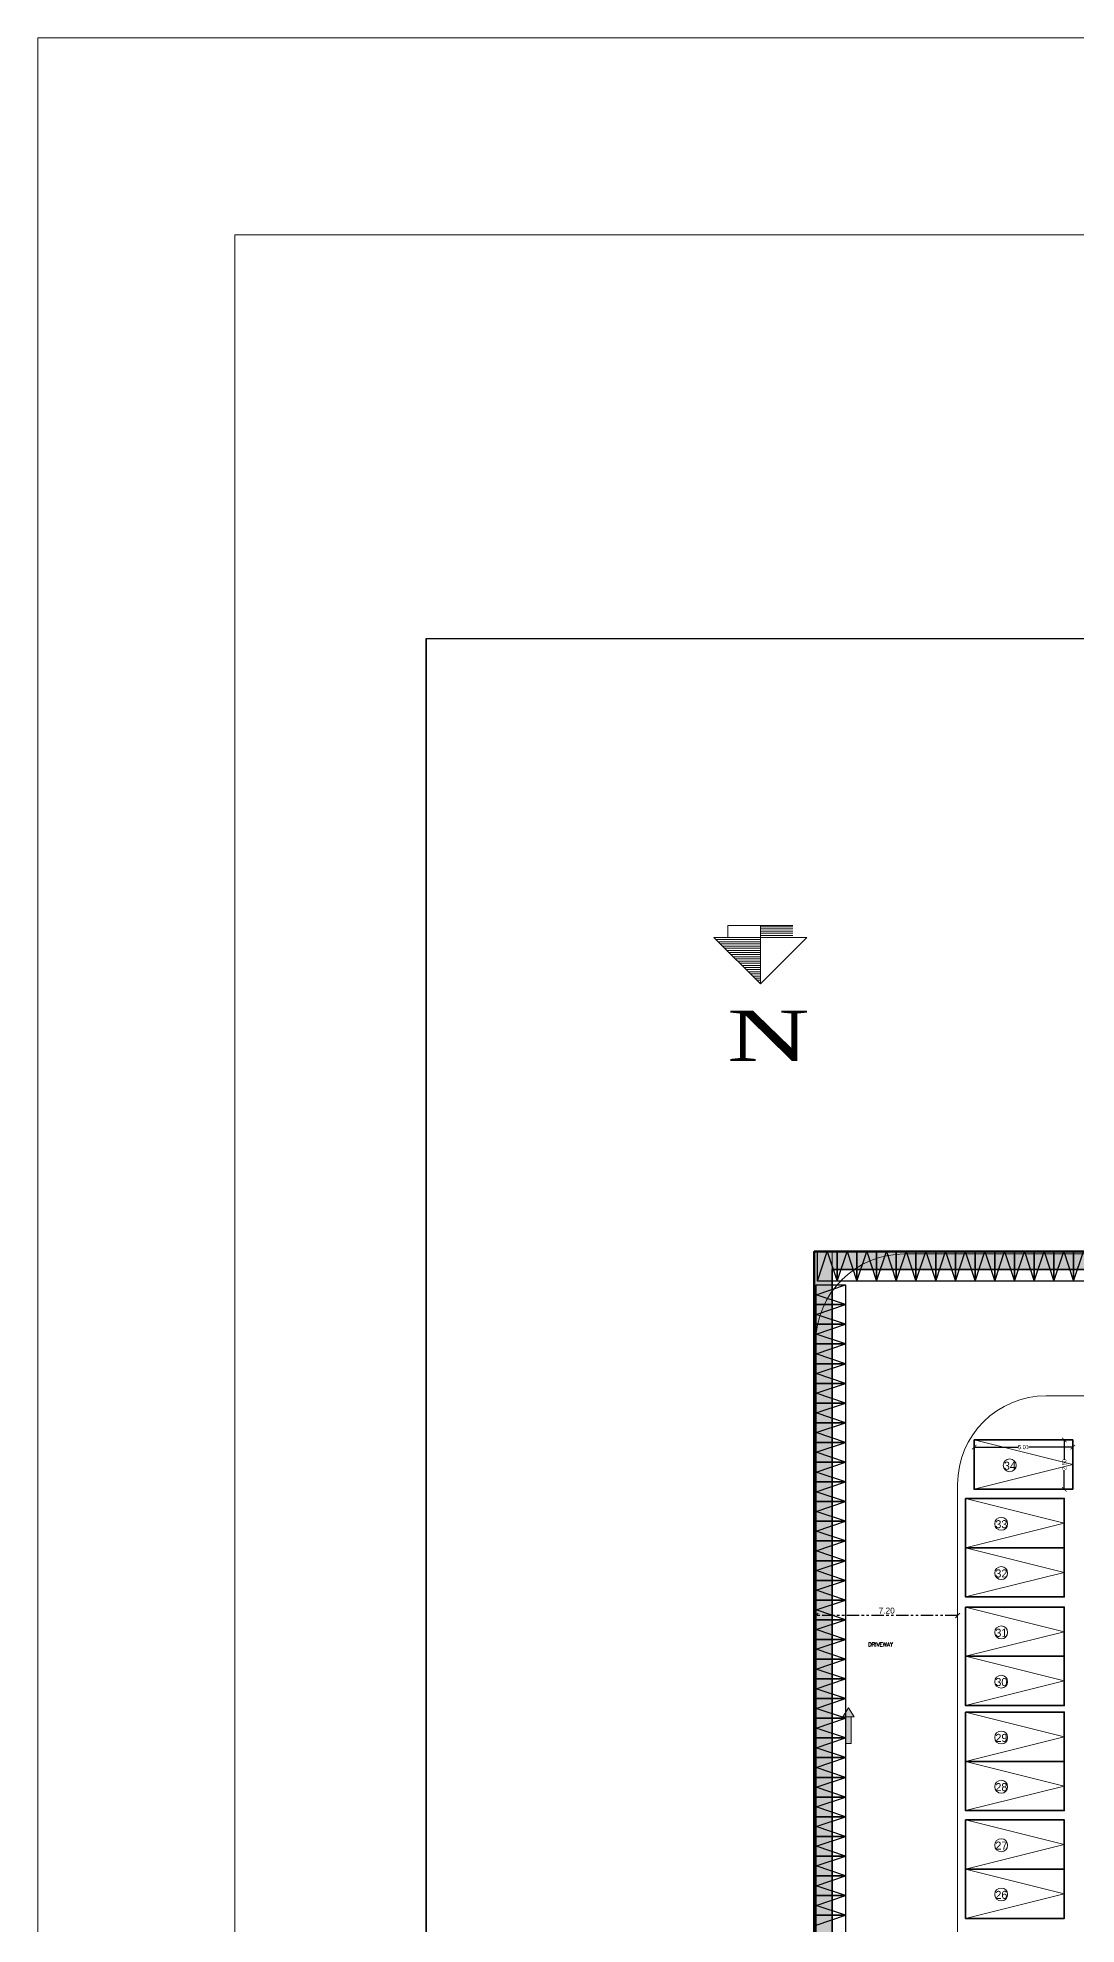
# Model space of a CAD drawing. Header units: metres. Extents: x 43 to 977, y 102 to 459.
# Drawn here: x 42.9 to 95.6, y 363.6 to 459.3 of the extents above; entities that cross this region are included whole.
import ezdxf

# ---------------------------------------------------------------- set-up
doc = ezdxf.new("R2010")
doc.units = ezdxf.units.M
doc.header["$MEASUREMENT"] = 0
doc.header["$PDMODE"] = 3
doc.linetypes.add('PHANTOM2', pattern=[1.25, 0.625, -0.125, 0.125, -0.125, 0.125, -0.125])
doc.layers.get('0').update_dxf_attribs({"lineweight": 0})
doc.layers.get('Defpoints').update_dxf_attribs({"lineweight": 0})
for name, color, linetype, lineweight in [('BLK_1_LVL_0_REAR_SETBACK', 4, 'Continuous', 35), ('BO', 7, 'Continuous', 0), ('CYCLE_PARKING', 250, 'Continuous', 0), ('DOOR', 1, 'Continuous', 0), ('DRIVEWAY', 6, 'Continuous', 35), ('ele', 8, 'Continuous', 0), ('FLOOR 03', 120, 'Continuous', 0), ('FLOOR-GROUND', 231, 'Continuous', 0), ('PARKING_SLOT', 4, 'Continuous', 35), ('PLOT_BOUNDARY', 4, 'Continuous', 35), ('RWH', 4, 'Continuous', 35), ('TEXT', 130, 'Continuous', 0), ('WALL', 7, 'Continuous', 0), ('WIN', 13, 'Continuous', 0)]:
    doc.layers.add(name, color=color, linetype=linetype, lineweight=lineweight)
doc.styles.add('ARIAL', font='arial.ttf')
doc.styles.add('ARIAL NARROW', font='')
doc.styles.get("Standard").update_dxf_attribs({"font": 'romans.shx'})
doc.styles.add('style2', font='romantic.ttf')
doc.styles.add('visa', font='swissc.ttf')
doc.styles.get('ARIAL NARROW').set_extended_font_data('Lydian BT')
doc.dimstyles.new('o3', dxfattribs={"dimscale": 0.23, "dimtxt": 0.9, "dimasz": 1, "dimexe": 5, "dimexo": 9, "dimgap": 0.23, "dimtad": 0, "dimzin": 3, "dimdsep": 46, "dimtxsty": 'visa', "dimblk": 'ARCHTICK', "dimcen": 0.09, "dimse1": 1, "dimse2": 1, "dimclrd": 7, "dimclre": 256, "dimclrt": 7, "dimadec": 0, "dimazin": 0, "dimtfac": 0.23, "dimtofl": 0, "dimtmove": 2, "dimatfit": 1, "dimldrblk": 'ARCHTICK', "dimfxl": 0, "dimtolj": 1, "dimtzin": 0, "dimarcsym": 0})
doc.dimstyles.new('OPEN SPACE', dxfattribs={"dimtxt": 0.3, "dimasz": 0.23, "dimexe": 0.1875, "dimexo": 0.0625, "dimgap": 0.09, "dimtad": 3, "dimzin": 0, "dimdsep": 46, "dimtxsty": 'ARIAL', "dimblk": 'OBLIQUE', "dimcen": 0.09, "dimse1": 1, "dimse2": 1, "dimclrd": 6, "dimclre": 6, "dimclrt": 7, "dimadec": 0, "dimazin": 0, "dimtfac": 0.5, "dimtix": 1, "dimtmove": 0, "dimatfit": 3, "dimfxl": 0, "dimtolj": 1, "dimtzin": 0, "dimarcsym": 0})

# ---------------------------------------------------------------- blocks, each defined once
blk = doc.blocks.new('_ArchTick')
at = {"color": 0, "const_width": 0.15}
blk.add_lwpolyline([(-0.5, -0.5), (0.5, 0.5)], dxfattribs=at)
blk = doc.blocks.new('*D650')
at = {"layer": 'Defpoints', "color": 0, "lineweight": 30, "ltscale": 20}
for p in [(95.459, 388.157), (95.026, 385.656), (95.459, 385.656)]:
    blk.add_point(p, dxfattribs=at)
at = {"layer": 'TEXT', "color": 7, "lineweight": -2, "ltscale": 20}
for p, q in [((95.026, 388.157), (95.026, 387.187)), ((95.026, 385.656), (95.026, 386.627))]:
    blk.add_line(p, q, dxfattribs=at)
at = {"layer": 'TEXT', "color": 7, "lineweight": -2, "ltscale": 20, "xscale": 0.23, "yscale": 0.23, "zscale": 0.23}
for p, rotation in [((95.026, 388.157), 90), ((95.026, 385.656), 270)]:
    blk.add_blockref('_ArchTick', p, dxfattribs=dict(at, rotation=rotation))
at = {"layer": 'TEXT', "color": 7, "lineweight": 50, "ltscale": 20, "insert": (95.026, 386.907), "char_height": 0.207, "attachment_point": 5, "rotation": 90, "style": 'visa'}
blk.add_mtext('\\A1;2.50', dxfattribs=at)
blk = doc.blocks.new('*D651')
at = {"layer": 'Defpoints', "color": 0, "lineweight": 30, "ltscale": 20}
for p in [(90.447, 388.157), (95.459, 388.157), (90.447, 387.793)]:
    blk.add_point(p, dxfattribs=at)
at = {"layer": 'TEXT', "color": 7, "lineweight": -2, "ltscale": 20}
for p, q in [((90.447, 387.793), (92.691, 387.793)), ((95.459, 387.793), (93.215, 387.793))]:
    blk.add_line(p, q, dxfattribs=at)
at = {"layer": 'TEXT', "color": 7, "lineweight": -2, "ltscale": 20, "xscale": 0.23, "yscale": 0.23, "zscale": 0.23}
for p, rotation in [((90.447, 387.793), 180.0000000000819), ((95.459, 387.793), 8.185452315956354e-11)]:
    blk.add_blockref('_ArchTick', p, dxfattribs=dict(at, rotation=rotation))
at = {"layer": 'TEXT', "color": 7, "lineweight": 50, "ltscale": 20, "insert": (92.953, 387.793), "char_height": 0.207, "attachment_point": 5, "style": 'visa'}
blk.add_mtext('\\A1;5.01', dxfattribs=at)
blk = doc.blocks.new('_Oblique')
at = {"color": 0, "linetype": 'ByBlock', "lineweight": -2}
blk.add_line((-0.5, -0.5), (0.5, 0.5), dxfattribs=at)
blk = doc.blocks.new('*D653')
at = {"layer": 'Defpoints', "color": 0, "lineweight": 80}
for p in [(82.413, 379.25), (82.413, 378.151), (89.613, 378.151)]:
    blk.add_point(p, dxfattribs=at)
at = {"layer": 'DRIVEWAY', "color": 7, "linetype": 'PHANTOM2', "lineweight": -2}
blk.add_line((89.613, 379.25), (82.413, 379.25), dxfattribs=at)
at = {"layer": 'DRIVEWAY', "color": 7, "lineweight": -2, "xscale": 0.23, "yscale": 0.23, "zscale": 0.23, "rotation": 180}
blk.add_blockref('_Oblique', (82.413, 379.25), dxfattribs=at)
at = {"layer": 'DRIVEWAY', "color": 7, "lineweight": -2, "xscale": 0.23, "yscale": 0.23, "zscale": 0.23}
blk.add_blockref('_Oblique', (89.613, 379.25), dxfattribs=at)
at = {"layer": 'DRIVEWAY', "color": 7, "lineweight": 35, "insert": (86.013, 379.493), "char_height": 0.3, "attachment_point": 5, "style": 'ARIAL'}
blk.add_mtext('\\A1;7.20', dxfattribs=at)

msp = doc.modelspace()

# ---------------------------------------------------------------- hatches: boundary and pattern name
at = {"layer": 'DOOR', "linetype": 'Continuous', "ltscale": 20}
h = msp.add_hatch(dxfattribs=at)
h.set_pattern_fill('LINE', color=256, scale=0.869695, angle=360, style=0)
h.set_pattern_definition([(360, (602.87501, -5698.44243), (0, -0.108711904), [])])
h.paths.add_polyline_path([(79.60183, 413.67167), (79.60183, 411.31046), (77.24061, 413.67167)])
h.paths.add_polyline_path([(81.24566, 414.27722), (81.24566, 413.67167), (79.60183, 413.67167), (79.60183, 414.27722)])
at = {"layer": 'ele', "lineweight": 13, "ltscale": 3}
h = msp.add_hatch(dxfattribs=at)
h.set_pattern_fill('HONEY', color=256, scale=2.539618, style=0)
h.set_pattern_definition([(0, (-28025.38965, 10165.001), (0.476178375, 0.2749217118), [0.31745225, -0.6349045]), (120, (-28025.38965, 10165.001), (-0.476178374, 0.2749217136), [0.31745225, -0.6349045]), (60, (-28025.38965, 10165.001), (1e-09, 0.5498434254), [-0.6349045, 0.31745225])])
edge = h.paths.add_edge_path()
edge.add_line((83.23955, 396.80374), (176.46541, 396.80374))
edge.add_line((176.46541, 396.80374), (176.46541, 389.29049))
edge.add_arc((1101.66327, 363.27991), 925.56342, 178.38963725, 178.81451699)
edge.add_line((176.29796, 382.42899), (177.28756, 382.42847))
edge.add_line((177.28756, 382.42847), (177.49951, 397.71801))
edge.add_line((177.49951, 397.71801), (82.32529, 397.71801))
edge.add_line((82.32529, 397.71801), (82.32529, 389.18489))
edge.add_line((82.32529, 389.18489), (83.23955, 389.18489))
edge.add_line((83.23955, 389.18489), (83.23955, 396.80374))
h = msp.add_hatch(dxfattribs=at)
h.set_pattern_fill('HONEY', color=256, scale=2.539618, style=0)
h.set_pattern_definition([(0, (-28025.38965, 10171.09607), (0.476178375, 0.2749217118), [0.31745225, -0.6349045]), (120, (-28025.38965, 10171.09607), (-0.476178374, 0.2749217136), [0.31745225, -0.6349045]), (60, (-28025.38965, 10171.09607), (1e-09, 0.5498434254), [-0.6349045, 0.31745225])])
h.paths.add_polyline_path([(82.32529, 319.82893), (83.23955, 319.82893), (83.23955, 395.27997), (82.32529, 395.27997)])
at = {"layer": 'TEXT', "lineweight": -2}
h = msp.add_hatch(color=256, dxfattribs=at)
h.paths.add_polyline_path([(84.07073, 374.55421), (84.36244, 374.10044), (83.77902, 374.10044)])
h.paths.add_polyline_path([(84.21659, 374.10044), (84.21659, 372.74376), (83.92488, 372.74376), (83.92488, 374.10044)])

# ---------------------------------------------------------------- linework, layer by layer
at = {"color": 7, "lineweight": 30, "ltscale": 20}
for p, q in [((82.49951, 396.21783), (82.99951, 397.71783)), ((82.99951, 397.71783), (83.49951, 396.21783)), ((83.49951, 396.21783), (83.99951, 397.71783)), ((83.99951, 397.71783), (84.49951, 396.21783)), ((84.49951, 396.21783), (84.99951, 397.71783)), ((84.99951, 397.71783), (85.49951, 396.21783)), ((85.49951, 396.21783), (85.99951, 397.71783)), ((85.99951, 397.71783), (86.49951, 396.21783)), ((86.49951, 396.21783), (86.99951, 397.71783)), ((86.99951, 397.71783), (87.49951, 396.21783)), ((87.49951, 396.21783), (87.99951, 397.71783)), ((87.99951, 397.71783), (88.49951, 396.21783)), ((88.49951, 396.21783), (88.99951, 397.71783)), ((88.99951, 397.71783), (89.49951, 396.21783)), ((89.49951, 396.21783), (89.99951, 397.71783)), ((89.99951, 397.71783), (90.49951, 396.21783)), ((90.49951, 396.21783), (90.99951, 397.71783)), ((90.99951, 397.71783), (91.49951, 396.21783)), ((91.49951, 396.21783), (91.99951, 397.71783)), ((91.99951, 397.71783), (92.49951, 396.21783)), ((92.49951, 396.21783), (92.99951, 397.71783)), ((92.99951, 397.71783), (93.49951, 396.21783)), ((93.49951, 396.21783), (93.99951, 397.71783)), ((93.99951, 397.71783), (94.49951, 396.21783)), ((94.49951, 396.21783), (94.99951, 397.71783)), ((94.99951, 397.71783), (95.49951, 396.21783)), ((95.49951, 396.21783), (95.99951, 397.71783))]:
    msp.add_line(p, q, dxfattribs=at)
at = {"layer": 'BLK_1_LVL_0_REAR_SETBACK', "color": 11, "lineweight": 35, "ltscale": 20}
msp.add_lwpolyline([(177.50114, 397.7196), (82.32691, 397.7196), (82.32691, 334.83589), (100.63803, 334.83589), (126.2631, 360.46096), (151.88818, 334.83589), (177.21386, 334.83589), (177.21386, 376.99535)], close=True, dxfattribs=at)
at = {"layer": 'BO', "lineweight": -3, "ltscale": 20}
for q in [(356.36337, 428.8535), (62.64599, 121.45762)]:
    msp.add_line((62.64599, 428.8535), q, dxfattribs=at)
msp.add_lwpolyline([(62.64599, 428.8535), (356.36337, 428.8535), (356.36337, 121.45762), (62.64599, 121.45762)], close=True, dxfattribs=at)
at = {"layer": 'CYCLE_PARKING', "color": 7, "lineweight": 30, "ltscale": 20}
for p, q in [((82.42845, 395.52986), (83.92845, 396.02986)), ((83.92845, 395.02986), (82.42845, 395.52986)), ((82.42845, 394.52986), (83.92845, 395.02986)), ((83.92845, 394.02986), (82.42845, 394.52986)), ((82.42845, 393.52986), (83.92845, 394.02986)), ((83.92845, 393.02986), (82.42845, 393.52986)), ((82.42845, 392.52986), (83.92845, 393.02986)), ((83.92845, 392.02986), (82.42845, 392.52986)), ((82.42845, 391.52986), (83.92845, 392.02986)), ((83.92845, 391.02986), (82.42845, 391.52986)), ((82.42845, 390.52986), (83.92845, 391.02986)), ((83.92845, 390.02986), (82.42845, 390.52986)), ((82.42845, 389.52986), (83.92845, 390.02986)), ((83.92845, 389.02986), (82.42845, 389.52986)), ((82.42845, 388.52986), (83.92845, 389.02986)), ((83.92845, 388.02986), (82.42845, 388.52986)), ((82.42845, 387.52986), (83.92845, 388.02986)), ((83.92845, 387.02986), (82.42845, 387.52986)), ((82.42845, 386.52986), (83.92845, 387.02986)), ((83.92845, 386.02986), (82.42845, 386.52986)), ((82.42845, 385.52986), (83.92845, 386.02986)), ((83.92845, 385.02986), (82.42845, 385.52986)), ((82.42845, 384.52986), (83.92845, 385.02986)), ((83.92845, 384.02986), (82.42845, 384.52986)), ((82.42845, 383.52986), (83.92845, 384.02986)), ((83.92845, 383.02986), (82.42845, 383.52986)), ((82.42845, 382.52986), (83.92845, 383.02986)), ((83.92845, 382.02986), (82.42845, 382.52986)), ((82.42845, 381.52986), (83.92845, 382.02986)), ((83.92845, 381.02986), (82.42845, 381.52986)), ((82.42845, 380.52986), (83.92845, 381.02986)), ((83.92845, 380.02986), (82.42845, 380.52986)), ((82.42845, 379.52986), (83.92845, 380.02986)), ((83.92845, 379.02986), (82.42845, 379.52986)), ((82.42845, 378.52986), (83.92845, 379.02986)), ((83.92845, 378.02986), (82.42845, 378.52986)), ((82.42845, 377.52986), (83.92845, 378.02986)), ((83.92845, 377.02986), (82.42845, 377.52986)), ((82.42845, 376.52986), (83.92845, 377.02986)), ((83.92845, 376.02986), (82.42845, 376.52986)), ((82.42845, 375.52986), (83.92845, 376.02986)), ((83.92845, 375.02986), (82.42845, 375.52986)), ((82.42845, 374.52986), (83.92845, 375.02986)), ((83.92845, 374.02986), (82.42845, 374.52986)), ((82.42845, 373.52986), (83.92845, 374.02986)), ((83.92845, 373.02986), (82.42845, 373.52986)), ((82.42845, 372.52986), (83.92845, 373.02986)), ((83.92845, 372.02986), (82.42845, 372.52986)), ((82.42845, 371.52986), (83.92845, 372.02986)), ((83.92845, 371.02986), (82.42845, 371.52986)), ((82.42845, 370.52986), (83.92845, 371.02986)), ((83.92845, 370.02986), (82.42845, 370.52986)), ((82.42845, 369.52986), (83.92845, 370.02986)), ((83.92845, 369.02986), (82.42845, 369.52986)), ((82.42845, 368.52986), (83.92845, 369.02986)), ((83.92845, 368.02986), (82.42845, 368.52986)), ((82.42845, 367.52986), (83.92845, 368.02986)), ((83.92845, 367.02986), (82.42845, 367.52986)), ((82.42845, 366.52986), (83.92845, 367.02986)), ((83.92845, 366.02986), (82.42845, 366.52986)), ((82.42845, 365.52986), (83.92845, 366.02986)), ((83.92845, 365.02986), (82.42845, 365.52986)), ((82.42845, 364.52986), (83.92845, 365.02986)), ((83.92845, 364.02986), (82.42845, 364.52986)), ((82.42845, 363.52986), (83.92845, 364.02986))]:
    msp.add_line(p, q, dxfattribs=at)
at = {"layer": 'CYCLE_PARKING', "color": 250, "lineweight": 30, "ltscale": 20}
for points in [[(82.49951, 397.71783), (83.49951, 397.71783), (83.49951, 396.21783), (82.49951, 396.21783)], [(83.49951, 397.71783), (84.49951, 397.71783), (84.49951, 396.21783), (83.49951, 396.21783)], [(84.49951, 397.71783), (85.49951, 397.71783), (85.49951, 396.21783), (84.49951, 396.21783)], [(85.49951, 397.71783), (86.49951, 397.71783), (86.49951, 396.21783), (85.49951, 396.21783)], [(86.49951, 397.71783), (87.49951, 397.71783), (87.49951, 396.21783), (86.49951, 396.21783)], [(87.49951, 397.71783), (88.49951, 397.71783), (88.49951, 396.21783), (87.49951, 396.21783)], [(88.49951, 397.71783), (89.49951, 397.71783), (89.49951, 396.21783), (88.49951, 396.21783)], [(89.49951, 397.71783), (90.49951, 397.71783), (90.49951, 396.21783), (89.49951, 396.21783)], [(90.49951, 397.71783), (91.49951, 397.71783), (91.49951, 396.21783), (90.49951, 396.21783)], [(91.49951, 397.71783), (92.49951, 397.71783), (92.49951, 396.21783), (91.49951, 396.21783)], [(92.49951, 397.71783), (93.49951, 397.71783), (93.49951, 396.21783), (92.49951, 396.21783)], [(93.49951, 397.71783), (94.49951, 397.71783), (94.49951, 396.21783), (93.49951, 396.21783)], [(94.49951, 397.71783), (95.49951, 397.71783), (95.49951, 396.21783), (94.49951, 396.21783)], [(95.49951, 397.71783), (96.49951, 397.71783), (96.49951, 396.21783), (95.49951, 396.21783)], [(82.42845, 395.02986), (82.42845, 396.02986), (83.92845, 396.02986), (83.92845, 395.02986)], [(82.42845, 394.02986), (82.42845, 395.02986), (83.92845, 395.02986), (83.92845, 394.02986)], [(82.42845, 393.02986), (82.42845, 394.02986), (83.92845, 394.02986), (83.92845, 393.02986)], [(82.42845, 392.02986), (82.42845, 393.02986), (83.92845, 393.02986), (83.92845, 392.02986)], [(82.42845, 391.02986), (82.42845, 392.02986), (83.92845, 392.02986), (83.92845, 391.02986)], [(82.42845, 390.02986), (82.42845, 391.02986), (83.92845, 391.02986), (83.92845, 390.02986)], [(82.42845, 389.02986), (82.42845, 390.02986), (83.92845, 390.02986), (83.92845, 389.02986)], [(82.42845, 388.02986), (82.42845, 389.02986), (83.92845, 389.02986), (83.92845, 388.02986)], [(82.42845, 387.02986), (82.42845, 388.02986), (83.92845, 388.02986), (83.92845, 387.02986)], [(82.42845, 386.02986), (82.42845, 387.02986), (83.92845, 387.02986), (83.92845, 386.02986)], [(82.42845, 385.02986), (82.42845, 386.02986), (83.92845, 386.02986), (83.92845, 385.02986)], [(82.42845, 384.02986), (82.42845, 385.02986), (83.92845, 385.02986), (83.92845, 384.02986)], [(82.42845, 383.02986), (82.42845, 384.02986), (83.92845, 384.02986), (83.92845, 383.02986)], [(82.42845, 382.02986), (82.42845, 383.02986), (83.92845, 383.02986), (83.92845, 382.02986)], [(82.42845, 381.02986), (82.42845, 382.02986), (83.92845, 382.02986), (83.92845, 381.02986)], [(82.42845, 380.02986), (82.42845, 381.02986), (83.92845, 381.02986), (83.92845, 380.02986)], [(82.42845, 379.02986), (82.42845, 380.02986), (83.92845, 380.02986), (83.92845, 379.02986)], [(82.42845, 378.02986), (82.42845, 379.02986), (83.92845, 379.02986), (83.92845, 378.02986)], [(82.42845, 377.02986), (82.42845, 378.02986), (83.92845, 378.02986), (83.92845, 377.02986)], [(82.42845, 376.02986), (82.42845, 377.02986), (83.92845, 377.02986), (83.92845, 376.02986)], [(82.42845, 375.02986), (82.42845, 376.02986), (83.92845, 376.02986), (83.92845, 375.02986)], [(82.42845, 374.02986), (82.42845, 375.02986), (83.92845, 375.02986), (83.92845, 374.02986)], [(82.42845, 373.02986), (82.42845, 374.02986), (83.92845, 374.02986), (83.92845, 373.02986)], [(82.42845, 372.02986), (82.42845, 373.02986), (83.92845, 373.02986), (83.92845, 372.02986)], [(82.42845, 371.02986), (82.42845, 372.02986), (83.92845, 372.02986), (83.92845, 371.02986)], [(82.42845, 370.02986), (82.42845, 371.02986), (83.92845, 371.02986), (83.92845, 370.02986)], [(82.42845, 369.02986), (82.42845, 370.02986), (83.92845, 370.02986), (83.92845, 369.02986)], [(82.42845, 368.02986), (82.42845, 369.02986), (83.92845, 369.02986), (83.92845, 368.02986)], [(82.42845, 367.02986), (82.42845, 368.02986), (83.92845, 368.02986), (83.92845, 367.02986)], [(82.42845, 366.02986), (82.42845, 367.02986), (83.92845, 367.02986), (83.92845, 366.02986)], [(82.42845, 365.02986), (82.42845, 366.02986), (83.92845, 366.02986), (83.92845, 365.02986)], [(82.42845, 364.02986), (82.42845, 365.02986), (83.92845, 365.02986), (83.92845, 364.02986)], [(82.42845, 363.02986), (82.42845, 364.02986), (83.92845, 364.02986), (83.92845, 363.02986)]]:
    msp.add_lwpolyline(points, close=True, dxfattribs=at)
at = {"layer": 'FLOOR 03', "color": 30, "ltscale": 20}
for points in [[(82.32529, 397.71801), (177.49951, 397.71801), (177.21223, 376.99376), (177.21223, 284.04374), (177.55847, 192.74957)], [(117.34097, 166.57067), (117.34097, 228.22561), (82.32529, 228.22561), (82.32529, 397.71801)]]:
    msp.add_lwpolyline(points, dxfattribs=at)
at = {"layer": 'FLOOR 03', "color": 42, "ltscale": 20}
for points in [[(83.23955, 229.21637), (82.32529, 229.21637), (82.32529, 397.71801), (83.23955, 397.71801)], [(83.23955, 397.71801), (177.49951, 397.71783), (177.48683, 396.80374), (83.23955, 396.80374)]]:
    msp.add_lwpolyline(points, close=True, dxfattribs=at)
at = {"layer": 'FLOOR-GROUND', "color": 6, "ltscale": 20}
for p, q in [((82.32529, 228.45529), (82.32529, 397.71801)), ((82.32529, 397.71801), (82.32529, 232.26391)), ((82.32529, 397.71801), (82.32529, 232.26391)), ((82.32529, 228.22561), (82.32529, 397.71801))]:
    msp.add_line(p, q, dxfattribs=at)
at = {"layer": 'FLOOR-GROUND', "color": 3, "ltscale": 20}
msp.add_line((82.32529, 397.71801), (177.49951, 397.71801), dxfattribs=at)
at = {"layer": 'FLOOR-GROUND', "color": 2, "ltscale": 20}
for points in [[(82.32529, 397.71801), (177.49951, 397.71801), (177.21223, 376.99376), (177.21223, 284.04374), (177.55847, 192.74957)], [(117.34097, 166.57067), (117.34097, 228.22561), (82.32529, 228.22561), (82.32529, 397.71801)]]:
    msp.add_lwpolyline(points, dxfattribs=at)
at = {"layer": 'FLOOR-GROUND', "color": 7, "lineweight": 80, "ltscale": 20}
for points in [[(82.32529, 397.71801), (177.49951, 397.71801), (177.21223, 376.99376), (177.21223, 284.04374), (177.55847, 192.74957)], [(117.34097, 166.57067), (117.34097, 228.22561), (82.32529, 228.22561), (82.32529, 397.71801)]]:
    msp.add_lwpolyline(points, dxfattribs=at)
at = {"layer": 'FLOOR-GROUND', "color": 140, "ltscale": 20}
for points in [[(95.45879, 388.15683), (95.45879, 385.65644), (90.44741, 385.65644), (90.44741, 388.15683), (95.45879, 388.15683)], [(95.02557, 385.18808), (95.02557, 382.68769), (90.01418, 382.68769), (90.01418, 385.18808), (95.02557, 385.18808)], [(95.02557, 382.68769), (95.02557, 380.18729), (90.01418, 380.18729), (90.01418, 382.68769), (95.02557, 382.68769)], [(95.02557, 379.67476), (95.02557, 377.17436), (90.01418, 377.17436), (90.01418, 379.67476), (95.02557, 379.67476)], [(95.02557, 377.17436), (95.02557, 374.67396), (90.01418, 374.67396), (90.01418, 377.17436), (95.02557, 377.17436)], [(95.02557, 374.33994), (95.02557, 371.83954), (90.01418, 371.83954), (90.01418, 374.33994), (95.02557, 374.33994)], [(95.02557, 371.83954), (95.02557, 369.33915), (90.01418, 369.33915), (90.01418, 371.83954), (95.02557, 371.83954)], [(95.02557, 368.87187), (95.02557, 366.37148), (90.01418, 366.37148), (90.01418, 368.87187), (95.02557, 368.87187)], [(95.02557, 366.37148), (95.02557, 363.87108), (90.01418, 363.87108), (90.01418, 366.37148), (95.02557, 366.37148)]]:
    msp.add_lwpolyline(points, dxfattribs=at)
at = {"layer": 'PARKING_SLOT', "color": 30, "lineweight": 35, "ltscale": 20}
for points in [[(90.44741, 388.15683), (95.45879, 388.15683), (95.45879, 385.65644), (90.44741, 385.65644)], [(90.01418, 385.18808), (95.02557, 385.18808), (95.02557, 382.68769), (90.01418, 382.68769)], [(95.02557, 382.68769), (90.01418, 382.68769), (90.01418, 380.18729), (95.02557, 380.18729)], [(90.01418, 379.67476), (95.02557, 379.67476), (95.02557, 377.17436), (90.01418, 377.17436)], [(95.02557, 377.17436), (90.01418, 377.17436), (90.01418, 374.67396), (95.02557, 374.67396)], [(90.01418, 374.33994), (95.02557, 374.33994), (95.02557, 371.83954), (90.01418, 371.83954)], [(95.02557, 371.83954), (90.01418, 371.83954), (90.01418, 369.33915), (95.02557, 369.33915)], [(90.01418, 368.87187), (95.02557, 368.87187), (95.02557, 366.37148), (90.01418, 366.37148)], [(95.02557, 366.37148), (90.01418, 366.37148), (90.01418, 363.87108), (95.02557, 363.87108)]]:
    msp.add_lwpolyline(points, close=True, dxfattribs=at)
at = {"layer": 'PLOT_BOUNDARY', "color": 70, "lineweight": 35, "ltscale": 20}
msp.add_lwpolyline([(117.3426, 166.57226), (117.3426, 228.2272), (82.32691, 228.2272), (82.32691, 397.7196), (177.50114, 397.7196), (177.21386, 376.99535), (177.21386, 284.04533), (177.5601, 192.75116)], close=True, dxfattribs=at)
at = {"layer": 'RWH', "color": 130, "lineweight": 35, "ltscale": 20}
msp.add_lwpolyline([(117.34097, 228.22561), (117.34097, 229.21637), (83.23955, 229.21637), (83.23955, 396.80374), (176.46541, 396.80374), (176.29796, 382.42939), (177.28757, 382.42858), (177.4691, 395.52431), (177.50114, 397.71801), (82.32529, 397.71801), (82.32529, 228.22561)], close=True, dxfattribs=at)
at = {"layer": 'TEXT', "color": 5}
for p, q in [((83.23955, 236.75903), (83.23955, 396.80374)), ((83.23955, 396.80374), (176.46541, 396.80374)), ((90.8584, 396.80374), (167.3407, 396.80374)), ((83.23955, 229.21637), (83.23955, 389.18489))]:
    msp.add_line(p, q, dxfattribs=at)
at = {"layer": 'TEXT', "color": 4, "linetype": 'Continuous'}
for points in [[(84.36244, 374.10044), (83.77902, 374.10044), (84.07073, 374.55754), (84.07073, 374.55754)], [(84.21659, 372.74376), (83.92488, 372.74376), (83.92488, 374.10044), (84.21659, 374.10044)]]:
    msp.add_lwpolyline(points, close=True, dxfattribs=at)
at = {"layer": 'TEXT'}
for centre in [(92.2569, 386.86883), (91.82368, 383.90008), (91.82368, 381.39969), (91.82368, 378.38675), (91.82368, 375.88636), (91.82368, 373.05194), (91.82368, 370.55154), (91.82368, 367.58387), (91.82368, 365.08348)]:
    msp.add_circle(centre, 0.3281, dxfattribs=at)
at = {"layer": 'WALL'}
for p, q in [((77.95799, 414.27722), (81.24566, 414.27722)), ((77.95799, 413.67167), (77.95799, 414.27722)), ((79.60183, 414.27722), (79.60183, 411.31046)), ((77.24061, 413.67167), (81.96304, 413.67167)), ((79.60183, 411.31046), (77.24061, 413.67167)), ((79.60183, 411.31046), (81.96304, 413.67167))]:
    msp.add_line(p, q, dxfattribs=at)
at = {"layer": 'WALL', "ltscale": 20}
for p, q in [((95.45879, 386.90663), (90.44741, 388.15683)), ((90.44741, 385.65644), (95.45879, 386.90663)), ((95.02557, 383.93789), (90.01418, 385.18808)), ((90.01418, 382.68769), (95.02557, 383.93789)), ((95.02557, 381.43749), (90.01418, 382.68769)), ((90.01418, 380.18729), (95.02557, 381.43749)), ((95.02557, 378.42456), (90.01418, 379.67476)), ((90.01418, 377.17436), (95.02557, 378.42456)), ((95.02557, 375.92416), (90.01418, 377.17436)), ((90.01418, 374.67396), (95.02557, 375.92416)), ((95.02557, 373.08974), (90.01418, 374.33994)), ((90.01418, 371.83954), (95.02557, 373.08974)), ((95.02557, 370.58934), (90.01418, 371.83954)), ((90.01418, 369.33915), (95.02557, 370.58934)), ((95.02557, 367.62167), (90.01418, 368.87187)), ((90.01418, 366.37148), (95.02557, 367.62167)), ((95.02557, 365.12128), (90.01418, 366.37148)), ((90.01418, 363.87108), (95.02557, 365.12128))]:
    msp.add_line(p, q, dxfattribs=at)
for points in [[(42.9277, 459.34744), (977.0464, 459.34744), (977.0464, 102.30568), (42.9277, 102.30568)], [(52.9277, 449.34744), (967.0464, 449.34744), (967.0464, 112.30568), (52.9277, 112.30568)]]:
    msp.add_lwpolyline(points, close=True, dxfattribs=at)
at = {"layer": 'WIN', "color": 7, "lineweight": 9}
for p, q in [((86.91272, 397.60391), (166.80225, 397.60391)), ((82.41272, 393.10391), (82.41272, 232.83971)), ((94.11272, 390.40391), (159.49273, 390.40391)), ((89.61272, 385.90391), (89.61272, 345.67021))]:
    msp.add_line(p, q, dxfattribs=at)
for centre in [(86.91272, 393.10391), (94.11272, 385.90391)]:
    msp.add_arc(centre, 4.5, 90, 180, dxfattribs=at)

# ---------------------------------------------------------------- texts
at = {"layer": 'DRIVEWAY', "color": 7, "lineweight": 35, "insert": (85.69942, 377.87784), "char_height": 0.2, "width": 1.5154454, "attachment_point": 2}
msp.add_mtext('DRIVEWAY', dxfattribs=at)
at = {"layer": 'TEXT', "style": 'style2', "width": 1.5}
msp.add_text('N', height=2.55993, dxfattribs=at).set_placement((77.90809, 407.39742))
at = {"layer": 'TEXT', "style": 'ARIAL NARROW'}
for s, p in [('34', (91.96374, 386.64616)), ('33', (91.53052, 383.67741)), ('32', (91.53052, 381.17702)), ('31', (91.53052, 378.16408)), ('30', (91.53052, 375.66369)), ('29', (91.53052, 372.82927)), ('28', (91.53052, 370.32887)), ('27', (91.53052, 367.3612)), ('26', (91.53052, 364.8608))]:
    msp.add_text(s, height=0.406339, dxfattribs=at).set_placement(p)

# ---------------------------------------------------------------- dimensions: what is measured, and where the dimension line sits
at = {"layer": 'DRIVEWAY', "color": 7, "lineweight": 35}
dim = msp.add_linear_dim(base=(82.41272, 379.24981), p1=(89.61272, 378.15062), p2=(82.41272, 378.15062), dimstyle='OPEN SPACE', override={"dimpost": '\\X', "dimclrd": 7, "dimfxl": 0, "dimarcsym": 2}, dxfattribs=at)
dim.commit()
dim.dimension.update_dxf_attribs({"geometry": '*D653', "text_midpoint": (86.01272, 379.49298)})
at = {"layer": 'TEXT', "color": 30, "lineweight": 50, "ltscale": 20}
for p2, distance, picture, middle in [((90.44741, 388.15683), 0.36373, '*D651', (92.9531, 387.79311)), ((95.45879, 385.65644), -0.43247, '*D650', (95.02632, 386.90663))]:
    dim = msp.add_aligned_dim(p1=(95.45879, 388.15683), p2=p2, distance=distance, dimstyle='o3', override={"dimpost": '\\X', "dimfxl": 4, "dimfxlon": 1}, dxfattribs=at)
    dim.commit()
    dim.dimension.update_dxf_attribs({"geometry": picture, "text_midpoint": middle})

doc.saveas('drawing.dxf')
